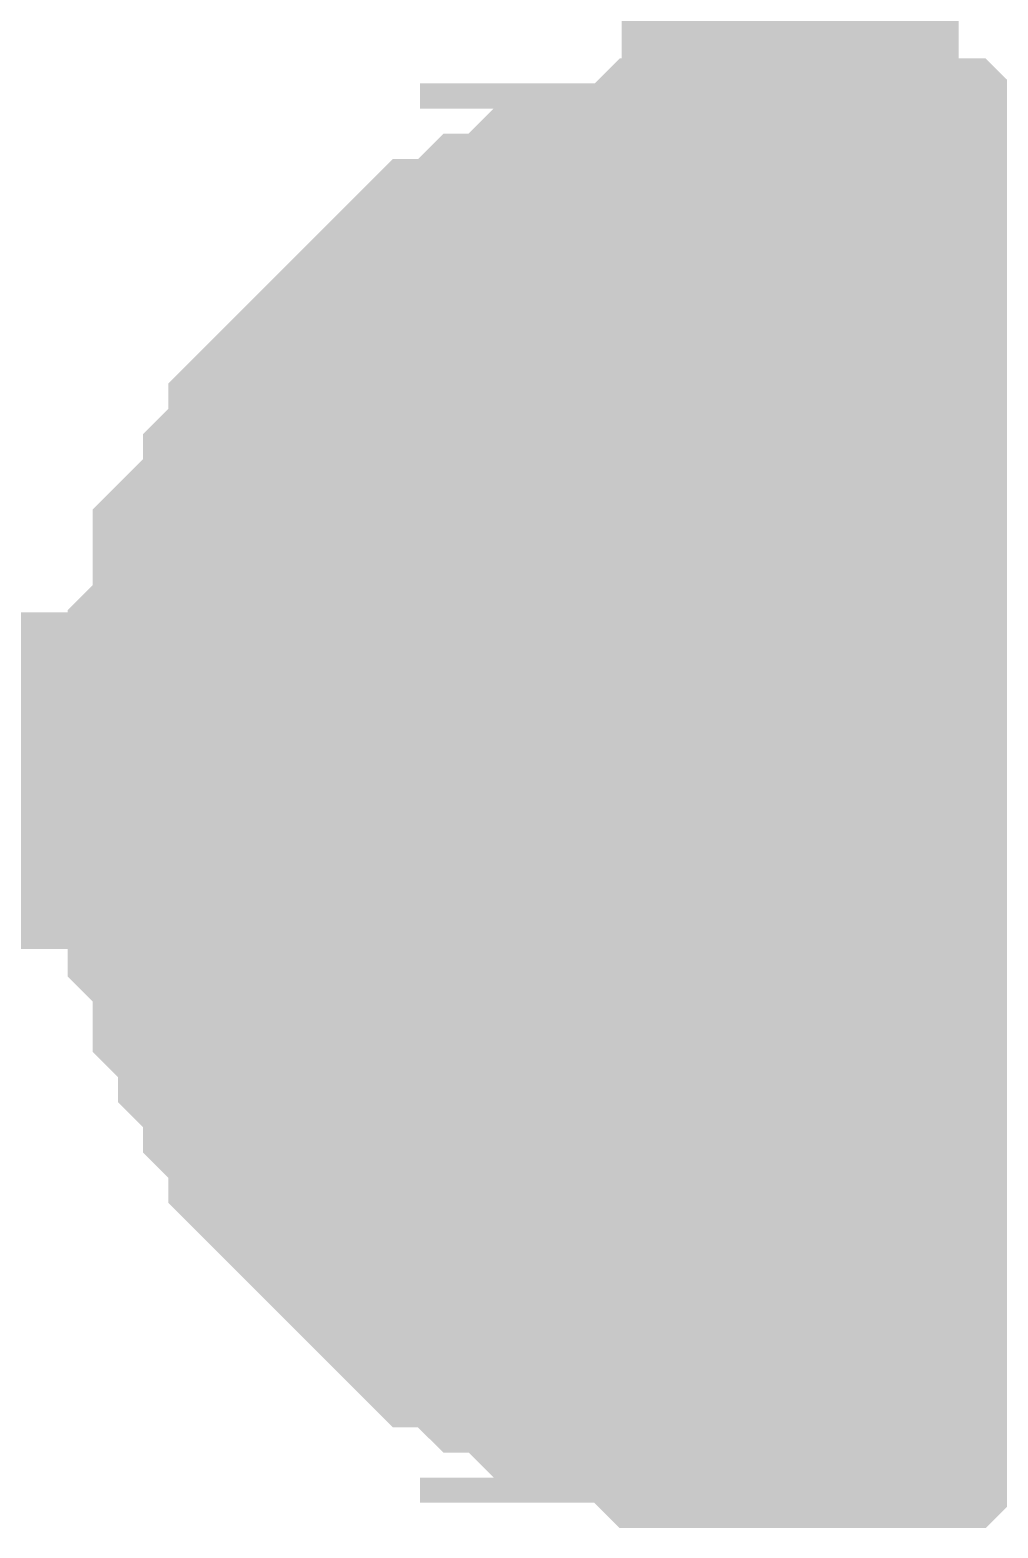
# Model space of a CAD drawing. Header units: inches. Extents: x 0 to 594, y 0 to 420.
# Drawn here: x 469.328 to 470.189, y 149.332 to 150.665 of the extents above; entities that cross this region are included whole.
import ezdxf

# ---------------------------------------------------------------- set-up
doc = ezdxf.new("R2010")
doc.units = ezdxf.units.IN
doc.layers.add('Sheet', color=255, linetype='Continuous')

msp = doc.modelspace()

# ---------------------------------------------------------------- linework, layer by layer
at = {"layer": 'Sheet'}
for points in [[(470.0036, 154.0956, 0.2997, 0.2997, 0), (470.0036, 149.9968, 0.2997, 0.2997, 0)], [(469.5109, 149.9968, 0.2997, 0.2997, 0), (469.5109, 150.0192, 0.2997, 0.2997, 0), (469.5109, 150.0416, 0.2997, 0.2997, 0), (469.5109, 150.064, 0.2997, 0.2997, 0), (469.5109, 150.0864, 0.2997, 0.2997, 0), (469.5333, 150.1088, 0.2997, 0.2997, 0), (469.5333, 150.1312, 0.2997, 0.2997, 0), (469.5333, 150.176, 0.2997, 0.2997, 0), (469.5557, 150.1984, 0.2997, 0.2997, 0), (469.5557, 150.1984, 0.2997, 0.2997, 0), (469.5781, 150.2208, 0.2997, 0.2997, 0), (469.5781, 150.2432, 0.2997, 0.2997, 0), (469.6005, 150.2656, 0.2997, 0.2997, 0), (469.6005, 150.288, 0.2997, 0.2997, 0), (469.6229, 150.3104, 0.2997, 0.2997, 0), (469.6452, 150.3328, 0.2997, 0.2997, 0), (469.6452, 150.3328, 0.2997, 0.2997, 0), (469.6676, 150.3552, 0.2997, 0.2997, 0), (469.69, 150.3776, 0.2997, 0.2997, 0), (469.7124, 150.4, 0.2997, 0.2997, 0), (469.7348, 150.4, 0.2997, 0.2997, 0), (469.7572, 150.4224, 0.2997, 0.2997, 0), (469.7796, 150.4224, 0.2997, 0.2997, 0), (469.802, 150.4448, 0.2997, 0.2997, 0), (469.8244, 150.4448, 0.2997, 0.2997, 0), (469.8244, 150.4672, 0.2997, 0.2997, 0), (469.8692, 150.4672, 0.2997, 0.2997, 0), (469.8916, 150.4672, 0.2997, 0.2997, 0), (469.914, 150.4895, 0.2997, 0.2997, 0), (469.9364, 150.4895, 0.2997, 0.2997, 0), (469.9588, 150.4895, 0.2997, 0.2997, 0), (469.9812, 150.4895, 0.2997, 0.2997, 0), (470.0036, 150.4895, 0.2997, 0.2997, 0)], [(469.5109, 149.9968, 0.2997, 0.2997, 0), (469.5109, 150.0192, 0.2997, 0.2997, 0), (469.5109, 150.0416, 0.2997, 0.2997, 0), (469.5109, 150.064, 0.2997, 0.2997, 0), (469.5109, 150.0864, 0.2997, 0.2997, 0), (469.5333, 150.1088, 0.2997, 0.2997, 0), (469.5333, 150.1312, 0.2997, 0.2997, 0), (469.5333, 150.176, 0.2997, 0.2997, 0), (469.5557, 150.1984, 0.2997, 0.2997, 0), (469.5557, 150.1984, 0.2997, 0.2997, 0), (469.5781, 150.2208, 0.2997, 0.2997, 0), (469.5781, 150.2432, 0.2997, 0.2997, 0), (469.6005, 150.2656, 0.2997, 0.2997, 0), (469.6005, 150.288, 0.2997, 0.2997, 0), (469.6229, 150.3104, 0.2997, 0.2997, 0), (469.6452, 150.3328, 0.2997, 0.2997, 0), (469.6452, 150.3328, 0.2997, 0.2997, 0), (469.6676, 150.3552, 0.2997, 0.2997, 0), (469.69, 150.3776, 0.2997, 0.2997, 0), (469.7124, 150.4, 0.2997, 0.2997, 0), (469.7348, 150.4, 0.2997, 0.2997, 0), (469.7572, 150.4224, 0.2997, 0.2997, 0), (469.7796, 150.4224, 0.2997, 0.2997, 0), (469.802, 150.4448, 0.2997, 0.2997, 0), (469.8244, 150.4448, 0.2997, 0.2997, 0), (469.8244, 150.4672, 0.2997, 0.2997, 0), (469.8692, 150.4672, 0.2997, 0.2997, 0), (469.8916, 150.4672, 0.2997, 0.2997, 0), (469.914, 150.4895, 0.2997, 0.2997, 0), (469.9364, 150.4895, 0.2997, 0.2997, 0), (469.9588, 150.4895, 0.2997, 0.2997, 0), (469.9812, 150.4895, 0.2997, 0.2997, 0), (470.0036, 150.4895, 0.2997, 0.2997, 0)], [(469.5109, 149.9968, 0.2997, 0.2997, 0), (469.5109, 150.0192, 0.2997, 0.2997, 0), (469.5109, 150.0416, 0.2997, 0.2997, 0), (469.5109, 150.064, 0.2997, 0.2997, 0), (469.5109, 150.0864, 0.2997, 0.2997, 0), (469.5333, 150.1088, 0.2997, 0.2997, 0), (469.5333, 150.1312, 0.2997, 0.2997, 0), (469.5333, 150.176, 0.2997, 0.2997, 0), (469.5557, 150.1984, 0.2997, 0.2997, 0), (469.5557, 150.1984, 0.2997, 0.2997, 0), (469.5781, 150.2208, 0.2997, 0.2997, 0), (469.5781, 150.2432, 0.2997, 0.2997, 0), (469.6005, 150.2656, 0.2997, 0.2997, 0), (469.6005, 150.288, 0.2997, 0.2997, 0), (469.6229, 150.3104, 0.2997, 0.2997, 0), (469.6452, 150.3328, 0.2997, 0.2997, 0), (469.6452, 150.3328, 0.2997, 0.2997, 0), (469.6676, 150.3552, 0.2997, 0.2997, 0), (469.69, 150.3776, 0.2997, 0.2997, 0), (469.7124, 150.4, 0.2997, 0.2997, 0), (469.7348, 150.4, 0.2997, 0.2997, 0), (469.7572, 150.4224, 0.2997, 0.2997, 0), (469.7796, 150.4224, 0.2997, 0.2997, 0), (469.802, 150.4448, 0.2997, 0.2997, 0), (469.8244, 150.4448, 0.2997, 0.2997, 0), (469.8244, 150.4672, 0.2997, 0.2997, 0), (469.8692, 150.4672, 0.2997, 0.2997, 0), (469.8916, 150.4672, 0.2997, 0.2997, 0), (469.914, 150.4895, 0.2997, 0.2997, 0), (469.9364, 150.4895, 0.2997, 0.2997, 0), (469.9588, 150.4895, 0.2997, 0.2997, 0), (469.9812, 150.4895, 0.2997, 0.2997, 0), (470.0036, 150.4895, 0.2997, 0.2997, 0)], [(469.5109, 149.9968, 0.2997, 0.2997, 0), (469.5109, 150.0192, 0.2997, 0.2997, 0), (469.5109, 150.0416, 0.2997, 0.2997, 0), (469.5109, 150.064, 0.2997, 0.2997, 0), (469.5109, 150.0864, 0.2997, 0.2997, 0), (469.5333, 150.1088, 0.2997, 0.2997, 0), (469.5333, 150.1312, 0.2997, 0.2997, 0), (469.5333, 150.176, 0.2997, 0.2997, 0), (469.5557, 150.1984, 0.2997, 0.2997, 0), (469.5557, 150.1984, 0.2997, 0.2997, 0), (469.5781, 150.2208, 0.2997, 0.2997, 0), (469.5781, 150.2432, 0.2997, 0.2997, 0), (469.6005, 150.2656, 0.2997, 0.2997, 0), (469.6005, 150.288, 0.2997, 0.2997, 0), (469.6229, 150.3104, 0.2997, 0.2997, 0), (469.6452, 150.3328, 0.2997, 0.2997, 0), (469.6452, 150.3328, 0.2997, 0.2997, 0), (469.6676, 150.3552, 0.2997, 0.2997, 0), (469.69, 150.3776, 0.2997, 0.2997, 0), (469.7124, 150.4, 0.2997, 0.2997, 0), (469.7348, 150.4, 0.2997, 0.2997, 0), (469.7572, 150.4224, 0.2997, 0.2997, 0), (469.7796, 150.4224, 0.2997, 0.2997, 0), (469.802, 150.4448, 0.2997, 0.2997, 0), (469.8244, 150.4448, 0.2997, 0.2997, 0), (469.8244, 150.4672, 0.2997, 0.2997, 0), (469.8692, 150.4672, 0.2997, 0.2997, 0), (469.8916, 150.4672, 0.2997, 0.2997, 0), (469.914, 150.4895, 0.2997, 0.2997, 0), (469.9364, 150.4895, 0.2997, 0.2997, 0), (469.9588, 150.4895, 0.2997, 0.2997, 0), (469.9812, 150.4895, 0.2997, 0.2997, 0), (470.0036, 150.4895, 0.2997, 0.2997, 0)], [(469.5109, 149.9968, 0.2997, 0.2997, 0), (469.5109, 150.0192, 0.2997, 0.2997, 0), (469.5109, 150.0416, 0.2997, 0.2997, 0), (469.5109, 150.064, 0.2997, 0.2997, 0), (469.5109, 150.0864, 0.2997, 0.2997, 0), (469.5333, 150.1088, 0.2997, 0.2997, 0), (469.5333, 150.1312, 0.2997, 0.2997, 0), (469.5333, 150.176, 0.2997, 0.2997, 0), (469.5557, 150.1984, 0.2997, 0.2997, 0), (469.5557, 150.1984, 0.2997, 0.2997, 0), (469.5781, 150.2208, 0.2997, 0.2997, 0), (469.5781, 150.2432, 0.2997, 0.2997, 0), (469.6005, 150.2656, 0.2997, 0.2997, 0), (469.6005, 150.288, 0.2997, 0.2997, 0), (469.6229, 150.3104, 0.2997, 0.2997, 0), (469.6452, 150.3328, 0.2997, 0.2997, 0), (469.6452, 150.3328, 0.2997, 0.2997, 0), (469.6676, 150.3552, 0.2997, 0.2997, 0), (469.69, 150.3776, 0.2997, 0.2997, 0), (469.7124, 150.4, 0.2997, 0.2997, 0), (469.7348, 150.4, 0.2997, 0.2997, 0), (469.7572, 150.4224, 0.2997, 0.2997, 0), (469.7796, 150.4224, 0.2997, 0.2997, 0), (469.802, 150.4448, 0.2997, 0.2997, 0), (469.8244, 150.4448, 0.2997, 0.2997, 0), (469.8244, 150.4672, 0.2997, 0.2997, 0), (469.8692, 150.4672, 0.2997, 0.2997, 0), (469.8916, 150.4672, 0.2997, 0.2997, 0), (469.914, 150.4895, 0.2997, 0.2997, 0), (469.9364, 150.4895, 0.2997, 0.2997, 0), (469.9588, 150.4895, 0.2997, 0.2997, 0), (469.9812, 150.4895, 0.2997, 0.2997, 0), (470.0036, 150.4895, 0.2997, 0.2997, 0)], [(470.0036, 150.4895, 0.2997, 0.2997, 0), (470.0036, 150.4895, 0.2997, 0.2997, 0)], [(470.0036, 150.4895, 0.2997, 0.2997, 0), (470.026, 150.4895, 0.2997, 0.2997, 0), (470.0484, 150.4895, 0.2997, 0.2997, 0), (470.0932, 150.4895, 0.2997, 0.2997, 0), (470.1156, 150.4895, 0.2997, 0.2997, 0), (470.138, 150.4672, 0.2997, 0.2997, 0), (470.1604, 150.4672, 0.2997, 0.2997, 0), (470.1828, 150.4672, 0.2997, 0.2997, 0), (470.2052, 150.4448, 0.2997, 0.2997, 0), (470.2276, 150.4448, 0.2997, 0.2997, 0), (470.25, 150.4224, 0.2997, 0.2997, 0), (470.2724, 150.4224, 0.2997, 0.2997, 0), (470.2948, 150.4, 0.2997, 0.2997, 0), (470.3172, 150.4, 0.2997, 0.2997, 0), (470.3396, 150.3776, 0.2997, 0.2997, 0)], [(470.0036, 150.4895, 0.2997, 0.2997, 0), (470.0036, 150.4895, 0.2997, 0.2997, 0)], [(470.0036, 150.4895, 0.2997, 0.2997, 0), (470.026, 150.4895, 0.2997, 0.2997, 0), (470.0484, 150.4895, 0.2997, 0.2997, 0), (470.0932, 150.4895, 0.2997, 0.2997, 0), (470.1156, 150.4895, 0.2997, 0.2997, 0), (470.138, 150.4672, 0.2997, 0.2997, 0), (470.1604, 150.4672, 0.2997, 0.2997, 0), (470.1828, 150.4672, 0.2997, 0.2997, 0), (470.2052, 150.4448, 0.2997, 0.2997, 0), (470.2276, 150.4448, 0.2997, 0.2997, 0), (470.25, 150.4224, 0.2997, 0.2997, 0), (470.2724, 150.4224, 0.2997, 0.2997, 0), (470.2948, 150.4, 0.2997, 0.2997, 0), (470.3172, 150.4, 0.2997, 0.2997, 0), (470.3396, 150.3776, 0.2997, 0.2997, 0)], [(470.0036, 150.4895, 0.2997, 0.2997, 0), (470.0036, 150.4895, 0.2997, 0.2997, 0)], [(470.0036, 150.4895, 0.2997, 0.2997, 0), (470.026, 150.4895, 0.2997, 0.2997, 0), (470.0484, 150.4895, 0.2997, 0.2997, 0), (470.0932, 150.4895, 0.2997, 0.2997, 0), (470.1156, 150.4895, 0.2997, 0.2997, 0), (470.138, 150.4672, 0.2997, 0.2997, 0), (470.1604, 150.4672, 0.2997, 0.2997, 0), (470.1828, 150.4672, 0.2997, 0.2997, 0), (470.2052, 150.4448, 0.2997, 0.2997, 0), (470.2276, 150.4448, 0.2997, 0.2997, 0), (470.25, 150.4224, 0.2997, 0.2997, 0), (470.2724, 150.4224, 0.2997, 0.2997, 0), (470.2948, 150.4, 0.2997, 0.2997, 0), (470.3172, 150.4, 0.2997, 0.2997, 0), (470.3396, 150.3776, 0.2997, 0.2997, 0)], [(470.0036, 150.4895, 0.2997, 0.2997, 0), (470.0036, 150.4895, 0.2997, 0.2997, 0)], [(470.0036, 150.4895, 0.2997, 0.2997, 0), (470.026, 150.4895, 0.2997, 0.2997, 0), (470.0484, 150.4895, 0.2997, 0.2997, 0), (470.0932, 150.4895, 0.2997, 0.2997, 0), (470.1156, 150.4895, 0.2997, 0.2997, 0), (470.138, 150.4672, 0.2997, 0.2997, 0), (470.1604, 150.4672, 0.2997, 0.2997, 0), (470.1828, 150.4672, 0.2997, 0.2997, 0), (470.2052, 150.4448, 0.2997, 0.2997, 0), (470.2276, 150.4448, 0.2997, 0.2997, 0), (470.25, 150.4224, 0.2997, 0.2997, 0), (470.2724, 150.4224, 0.2997, 0.2997, 0), (470.2948, 150.4, 0.2997, 0.2997, 0), (470.3172, 150.4, 0.2997, 0.2997, 0), (470.3396, 150.3776, 0.2997, 0.2997, 0)], [(470.0036, 150.4895, 0.2997, 0.2997, 0), (470.0036, 150.4895, 0.2997, 0.2997, 0)], [(470.0036, 150.4895, 0.2997, 0.2997, 0), (470.026, 150.4895, 0.2997, 0.2997, 0), (470.0484, 150.4895, 0.2997, 0.2997, 0), (470.0932, 150.4895, 0.2997, 0.2997, 0), (470.1156, 150.4895, 0.2997, 0.2997, 0), (470.138, 150.4672, 0.2997, 0.2997, 0), (470.1604, 150.4672, 0.2997, 0.2997, 0), (470.1828, 150.4672, 0.2997, 0.2997, 0), (470.2052, 150.4448, 0.2997, 0.2997, 0), (470.2276, 150.4448, 0.2997, 0.2997, 0), (470.25, 150.4224, 0.2997, 0.2997, 0), (470.2724, 150.4224, 0.2997, 0.2997, 0), (470.2948, 150.4, 0.2997, 0.2997, 0), (470.3172, 150.4, 0.2997, 0.2997, 0), (470.3396, 150.3776, 0.2997, 0.2997, 0)], [(469.5109, 149.9968, 0.0991, 0.0991, 0), (469.5109, 150.0192, 0.0991, 0.0991, 0), (469.5109, 150.0416, 0.0991, 0.0991, 0), (469.5109, 150.064, 0.0991, 0.0991, 0), (469.5109, 150.0864, 0.0991, 0.0991, 0), (469.5333, 150.1088, 0.0991, 0.0991, 0), (469.5333, 150.1312, 0.0991, 0.0991, 0), (469.5333, 150.176, 0.0991, 0.0991, 0), (469.5557, 150.1984, 0.0991, 0.0991, 0), (469.5557, 150.1984, 0.0991, 0.0991, 0), (469.5781, 150.2208, 0.0991, 0.0991, 0), (469.5781, 150.2432, 0.0991, 0.0991, 0), (469.6005, 150.2656, 0.0991, 0.0991, 0), (469.6005, 150.288, 0.0991, 0.0991, 0), (469.6229, 150.3104, 0.0991, 0.0991, 0), (469.6452, 150.3328, 0.0991, 0.0991, 0), (469.6452, 150.3328, 0.0991, 0.0991, 0), (469.6676, 150.3552, 0.0991, 0.0991, 0), (469.69, 150.3776, 0.0991, 0.0991, 0), (469.7124, 150.4, 0.0991, 0.0991, 0), (469.7348, 150.4, 0.0991, 0.0991, 0), (469.7572, 150.4224, 0.0991, 0.0991, 0), (469.7796, 150.4224, 0.0991, 0.0991, 0), (469.802, 150.4448, 0.0991, 0.0991, 0), (469.8244, 150.4448, 0.0991, 0.0991, 0), (469.8244, 150.4672, 0.0991, 0.0991, 0), (469.8692, 150.4672, 0.0991, 0.0991, 0), (469.8916, 150.4672, 0.0991, 0.0991, 0), (469.914, 150.4895, 0.0991, 0.0991, 0), (469.9364, 150.4895, 0.0991, 0.0991, 0), (469.9588, 150.4895, 0.0991, 0.0991, 0), (469.9812, 150.4895, 0.0991, 0.0991, 0), (470.0036, 150.4895, 0.0991, 0.0991, 0)], [(469.5109, 149.9968, 0.0991, 0.0991, 0), (469.5109, 150.0192, 0.0991, 0.0991, 0), (469.5109, 150.0416, 0.0991, 0.0991, 0), (469.5109, 150.064, 0.0991, 0.0991, 0), (469.5109, 150.0864, 0.0991, 0.0991, 0), (469.5333, 150.1088, 0.0991, 0.0991, 0), (469.5333, 150.1312, 0.0991, 0.0991, 0), (469.5333, 150.176, 0.0991, 0.0991, 0), (469.5557, 150.1984, 0.0991, 0.0991, 0), (469.5557, 150.1984, 0.0991, 0.0991, 0), (469.5781, 150.2208, 0.0991, 0.0991, 0), (469.5781, 150.2432, 0.0991, 0.0991, 0), (469.6005, 150.2656, 0.0991, 0.0991, 0), (469.6005, 150.288, 0.0991, 0.0991, 0), (469.6229, 150.3104, 0.0991, 0.0991, 0), (469.6452, 150.3328, 0.0991, 0.0991, 0), (469.6452, 150.3328, 0.0991, 0.0991, 0), (469.6676, 150.3552, 0.0991, 0.0991, 0), (469.69, 150.3776, 0.0991, 0.0991, 0), (469.7124, 150.4, 0.0991, 0.0991, 0), (469.7348, 150.4, 0.0991, 0.0991, 0), (469.7572, 150.4224, 0.0991, 0.0991, 0), (469.7796, 150.4224, 0.0991, 0.0991, 0), (469.802, 150.4448, 0.0991, 0.0991, 0), (469.8244, 150.4448, 0.0991, 0.0991, 0), (469.8244, 150.4672, 0.0991, 0.0991, 0), (469.8692, 150.4672, 0.0991, 0.0991, 0), (469.8916, 150.4672, 0.0991, 0.0991, 0), (469.914, 150.4895, 0.0991, 0.0991, 0), (469.9364, 150.4895, 0.0991, 0.0991, 0), (469.9588, 150.4895, 0.0991, 0.0991, 0), (469.9812, 150.4895, 0.0991, 0.0991, 0), (470.0036, 150.4895, 0.0991, 0.0991, 0)], [(469.5109, 149.9968, 0.0991, 0.0991, 0), (469.5109, 150.0192, 0.0991, 0.0991, 0), (469.5109, 150.0416, 0.0991, 0.0991, 0), (469.5109, 150.064, 0.0991, 0.0991, 0), (469.5109, 150.0864, 0.0991, 0.0991, 0), (469.5333, 150.1088, 0.0991, 0.0991, 0), (469.5333, 150.1312, 0.0991, 0.0991, 0), (469.5333, 150.176, 0.0991, 0.0991, 0), (469.5557, 150.1984, 0.0991, 0.0991, 0), (469.5557, 150.1984, 0.0991, 0.0991, 0), (469.5781, 150.2208, 0.0991, 0.0991, 0), (469.5781, 150.2432, 0.0991, 0.0991, 0), (469.6005, 150.2656, 0.0991, 0.0991, 0), (469.6005, 150.288, 0.0991, 0.0991, 0), (469.6229, 150.3104, 0.0991, 0.0991, 0), (469.6452, 150.3328, 0.0991, 0.0991, 0), (469.6452, 150.3328, 0.0991, 0.0991, 0), (469.6676, 150.3552, 0.0991, 0.0991, 0), (469.69, 150.3776, 0.0991, 0.0991, 0), (469.7124, 150.4, 0.0991, 0.0991, 0), (469.7348, 150.4, 0.0991, 0.0991, 0), (469.7572, 150.4224, 0.0991, 0.0991, 0), (469.7796, 150.4224, 0.0991, 0.0991, 0), (469.802, 150.4448, 0.0991, 0.0991, 0), (469.8244, 150.4448, 0.0991, 0.0991, 0), (469.8244, 150.4672, 0.0991, 0.0991, 0), (469.8692, 150.4672, 0.0991, 0.0991, 0), (469.8916, 150.4672, 0.0991, 0.0991, 0), (469.914, 150.4895, 0.0991, 0.0991, 0), (469.9364, 150.4895, 0.0991, 0.0991, 0), (469.9588, 150.4895, 0.0991, 0.0991, 0), (469.9812, 150.4895, 0.0991, 0.0991, 0), (470.0036, 150.4895, 0.0991, 0.0991, 0)], [(469.5109, 149.9968, 0.0991, 0.0991, 0), (469.5109, 150.0192, 0.0991, 0.0991, 0), (469.5109, 150.0416, 0.0991, 0.0991, 0), (469.5109, 150.064, 0.0991, 0.0991, 0), (469.5109, 150.0864, 0.0991, 0.0991, 0), (469.5333, 150.1088, 0.0991, 0.0991, 0), (469.5333, 150.1312, 0.0991, 0.0991, 0), (469.5333, 150.176, 0.0991, 0.0991, 0), (469.5557, 150.1984, 0.0991, 0.0991, 0), (469.5557, 150.1984, 0.0991, 0.0991, 0), (469.5781, 150.2208, 0.0991, 0.0991, 0), (469.5781, 150.2432, 0.0991, 0.0991, 0), (469.6005, 150.2656, 0.0991, 0.0991, 0), (469.6005, 150.288, 0.0991, 0.0991, 0), (469.6229, 150.3104, 0.0991, 0.0991, 0), (469.6452, 150.3328, 0.0991, 0.0991, 0), (469.6452, 150.3328, 0.0991, 0.0991, 0), (469.6676, 150.3552, 0.0991, 0.0991, 0), (469.69, 150.3776, 0.0991, 0.0991, 0), (469.7124, 150.4, 0.0991, 0.0991, 0), (469.7348, 150.4, 0.0991, 0.0991, 0), (469.7572, 150.4224, 0.0991, 0.0991, 0), (469.7796, 150.4224, 0.0991, 0.0991, 0), (469.802, 150.4448, 0.0991, 0.0991, 0), (469.8244, 150.4448, 0.0991, 0.0991, 0), (469.8244, 150.4672, 0.0991, 0.0991, 0), (469.8692, 150.4672, 0.0991, 0.0991, 0), (469.8916, 150.4672, 0.0991, 0.0991, 0), (469.914, 150.4895, 0.0991, 0.0991, 0), (469.9364, 150.4895, 0.0991, 0.0991, 0), (469.9588, 150.4895, 0.0991, 0.0991, 0), (469.9812, 150.4895, 0.0991, 0.0991, 0), (470.0036, 150.4895, 0.0991, 0.0991, 0)], [(469.5109, 149.9968, 0.0991, 0.0991, 0), (469.5109, 150.0192, 0.0991, 0.0991, 0), (469.5109, 150.0416, 0.0991, 0.0991, 0), (469.5109, 150.064, 0.0991, 0.0991, 0), (469.5109, 150.0864, 0.0991, 0.0991, 0), (469.5333, 150.1088, 0.0991, 0.0991, 0), (469.5333, 150.1312, 0.0991, 0.0991, 0), (469.5333, 150.176, 0.0991, 0.0991, 0), (469.5557, 150.1984, 0.0991, 0.0991, 0), (469.5557, 150.1984, 0.0991, 0.0991, 0), (469.5781, 150.2208, 0.0991, 0.0991, 0), (469.5781, 150.2432, 0.0991, 0.0991, 0), (469.6005, 150.2656, 0.0991, 0.0991, 0), (469.6005, 150.288, 0.0991, 0.0991, 0), (469.6229, 150.3104, 0.0991, 0.0991, 0), (469.6452, 150.3328, 0.0991, 0.0991, 0), (469.6452, 150.3328, 0.0991, 0.0991, 0), (469.6676, 150.3552, 0.0991, 0.0991, 0), (469.69, 150.3776, 0.0991, 0.0991, 0), (469.7124, 150.4, 0.0991, 0.0991, 0), (469.7348, 150.4, 0.0991, 0.0991, 0), (469.7572, 150.4224, 0.0991, 0.0991, 0), (469.7796, 150.4224, 0.0991, 0.0991, 0), (469.802, 150.4448, 0.0991, 0.0991, 0), (469.8244, 150.4448, 0.0991, 0.0991, 0), (469.8244, 150.4672, 0.0991, 0.0991, 0), (469.8692, 150.4672, 0.0991, 0.0991, 0), (469.8916, 150.4672, 0.0991, 0.0991, 0), (469.914, 150.4895, 0.0991, 0.0991, 0), (469.9364, 150.4895, 0.0991, 0.0991, 0), (469.9588, 150.4895, 0.0991, 0.0991, 0), (469.9812, 150.4895, 0.0991, 0.0991, 0), (470.0036, 150.4895, 0.0991, 0.0991, 0)], [(470.0036, 150.4895, 0.0991, 0.0991, 0), (470.0036, 150.4895, 0.0991, 0.0991, 0)], [(470.0036, 150.4895, 0.0991, 0.0991, 0), (470.026, 150.4895, 0.0991, 0.0991, 0), (470.0484, 150.4895, 0.0991, 0.0991, 0), (470.0932, 150.4895, 0.0991, 0.0991, 0), (470.1156, 150.4895, 0.0991, 0.0991, 0), (470.138, 150.4672, 0.0991, 0.0991, 0), (470.1604, 150.4672, 0.0991, 0.0991, 0), (470.1828, 150.4672, 0.0991, 0.0991, 0), (470.2052, 150.4448, 0.0991, 0.0991, 0), (470.2276, 150.4448, 0.0991, 0.0991, 0), (470.25, 150.4224, 0.0991, 0.0991, 0)], [(470.0036, 150.4895, 0.0991, 0.0991, 0), (470.0036, 150.4895, 0.0991, 0.0991, 0)], [(470.0036, 150.4895, 0.0991, 0.0991, 0), (470.026, 150.4895, 0.0991, 0.0991, 0), (470.0484, 150.4895, 0.0991, 0.0991, 0), (470.0932, 150.4895, 0.0991, 0.0991, 0), (470.1156, 150.4895, 0.0991, 0.0991, 0), (470.138, 150.4672, 0.0991, 0.0991, 0), (470.1604, 150.4672, 0.0991, 0.0991, 0), (470.1828, 150.4672, 0.0991, 0.0991, 0), (470.2052, 150.4448, 0.0991, 0.0991, 0), (470.2276, 150.4448, 0.0991, 0.0991, 0), (470.25, 150.4224, 0.0991, 0.0991, 0)], [(470.0036, 150.4895, 0.0991, 0.0991, 0), (470.0036, 150.4895, 0.0991, 0.0991, 0)], [(470.0036, 150.4895, 0.0991, 0.0991, 0), (470.026, 150.4895, 0.0991, 0.0991, 0), (470.0484, 150.4895, 0.0991, 0.0991, 0), (470.0932, 150.4895, 0.0991, 0.0991, 0), (470.1156, 150.4895, 0.0991, 0.0991, 0), (470.138, 150.4672, 0.0991, 0.0991, 0), (470.1604, 150.4672, 0.0991, 0.0991, 0), (470.1828, 150.4672, 0.0991, 0.0991, 0), (470.2052, 150.4448, 0.0991, 0.0991, 0), (470.2276, 150.4448, 0.0991, 0.0991, 0), (470.25, 150.4224, 0.0991, 0.0991, 0)], [(470.0036, 150.4895, 0.0991, 0.0991, 0), (470.0036, 150.4895, 0.0991, 0.0991, 0)], [(470.0036, 150.4895, 0.0991, 0.0991, 0), (470.026, 150.4895, 0.0991, 0.0991, 0), (470.0484, 150.4895, 0.0991, 0.0991, 0), (470.0932, 150.4895, 0.0991, 0.0991, 0), (470.1156, 150.4895, 0.0991, 0.0991, 0), (470.138, 150.4672, 0.0991, 0.0991, 0), (470.1604, 150.4672, 0.0991, 0.0991, 0), (470.1828, 150.4672, 0.0991, 0.0991, 0), (470.2052, 150.4448, 0.0991, 0.0991, 0), (470.2276, 150.4448, 0.0991, 0.0991, 0), (470.25, 150.4224, 0.0991, 0.0991, 0)], [(470.0036, 150.4895, 0.0991, 0.0991, 0), (470.0036, 150.4895, 0.0991, 0.0991, 0)], [(470.0036, 150.4895, 0.0991, 0.0991, 0), (470.026, 150.4895, 0.0991, 0.0991, 0), (470.0484, 150.4895, 0.0991, 0.0991, 0), (470.0932, 150.4895, 0.0991, 0.0991, 0), (470.1156, 150.4895, 0.0991, 0.0991, 0), (470.138, 150.4672, 0.0991, 0.0991, 0), (470.1604, 150.4672, 0.0991, 0.0991, 0), (470.1828, 150.4672, 0.0991, 0.0991, 0), (470.2052, 150.4448, 0.0991, 0.0991, 0), (470.2276, 150.4448, 0.0991, 0.0991, 0), (470.25, 150.4224, 0.0991, 0.0991, 0)], [(462.5002, 149.9968, 0.2997, 0.2997, 0), (470.0036, 149.9968, 0.2997, 0.2997, 0), (482.5018, 149.9968, 0.2997, 0.2997, 0), (490.0052, 149.9968, 0.2997, 0.2997, 0)], [(470.0036, 149.4817, 0.2997, 0.2997, 0), (469.9812, 149.4817, 0.2997, 0.2997, 0), (469.9588, 149.4817, 0.2997, 0.2997, 0), (469.9364, 149.4817, 0.2997, 0.2997, 0), (469.914, 149.4817, 0.2997, 0.2997, 0), (469.8916, 149.5041, 0.2997, 0.2997, 0), (469.8692, 149.5041, 0.2997, 0.2997, 0), (469.8244, 149.5041, 0.2997, 0.2997, 0), (469.8244, 149.5265, 0.2997, 0.2997, 0), (469.802, 149.5265, 0.2997, 0.2997, 0), (469.7796, 149.5488, 0.2997, 0.2997, 0), (469.7572, 149.5488, 0.2997, 0.2997, 0), (469.7348, 149.5712, 0.2997, 0.2997, 0), (469.7124, 149.5712, 0.2997, 0.2997, 0), (469.69, 149.5936, 0.2997, 0.2997, 0), (469.6676, 149.616, 0.2997, 0.2997, 0), (469.6452, 149.6384, 0.2997, 0.2997, 0), (469.6452, 149.6384, 0.2997, 0.2997, 0), (469.6229, 149.6608, 0.2997, 0.2997, 0), (469.6005, 149.6832, 0.2997, 0.2997, 0), (469.6005, 149.7056, 0.2997, 0.2997, 0), (469.5781, 149.728, 0.2997, 0.2997, 0), (469.5781, 149.7504, 0.2997, 0.2997, 0), (469.5557, 149.7728, 0.2997, 0.2997, 0), (469.5557, 149.7952, 0.2997, 0.2997, 0), (469.5333, 149.8176, 0.2997, 0.2997, 0), (469.5333, 149.84, 0.2997, 0.2997, 0), (469.5333, 149.8624, 0.2997, 0.2997, 0), (469.5109, 149.8848, 0.2997, 0.2997, 0), (469.5109, 149.9072, 0.2997, 0.2997, 0), (469.5109, 149.952, 0.2997, 0.2997, 0), (469.5109, 149.9744, 0.2997, 0.2997, 0), (469.5109, 149.9968, 0.2997, 0.2997, 0)], [(469.5109, 149.9968, 0.2997, 0.2997, 0), (469.5109, 149.9968, 0.2997, 0.2997, 0)], [(470.0036, 149.4817, 0.2997, 0.2997, 0), (469.9812, 149.4817, 0.2997, 0.2997, 0), (469.9588, 149.4817, 0.2997, 0.2997, 0), (469.9364, 149.4817, 0.2997, 0.2997, 0), (469.914, 149.4817, 0.2997, 0.2997, 0), (469.8916, 149.5041, 0.2997, 0.2997, 0), (469.8692, 149.5041, 0.2997, 0.2997, 0), (469.8244, 149.5041, 0.2997, 0.2997, 0), (469.8244, 149.5265, 0.2997, 0.2997, 0), (469.802, 149.5265, 0.2997, 0.2997, 0), (469.7796, 149.5488, 0.2997, 0.2997, 0), (469.7572, 149.5488, 0.2997, 0.2997, 0), (469.7348, 149.5712, 0.2997, 0.2997, 0), (469.7124, 149.5712, 0.2997, 0.2997, 0), (469.69, 149.5936, 0.2997, 0.2997, 0), (469.6676, 149.616, 0.2997, 0.2997, 0), (469.6452, 149.6384, 0.2997, 0.2997, 0), (469.6452, 149.6384, 0.2997, 0.2997, 0), (469.6229, 149.6608, 0.2997, 0.2997, 0), (469.6005, 149.6832, 0.2997, 0.2997, 0), (469.6005, 149.7056, 0.2997, 0.2997, 0), (469.5781, 149.728, 0.2997, 0.2997, 0), (469.5781, 149.7504, 0.2997, 0.2997, 0), (469.5557, 149.7728, 0.2997, 0.2997, 0), (469.5557, 149.7952, 0.2997, 0.2997, 0), (469.5333, 149.8176, 0.2997, 0.2997, 0), (469.5333, 149.84, 0.2997, 0.2997, 0), (469.5333, 149.8624, 0.2997, 0.2997, 0), (469.5109, 149.8848, 0.2997, 0.2997, 0), (469.5109, 149.9072, 0.2997, 0.2997, 0), (469.5109, 149.952, 0.2997, 0.2997, 0), (469.5109, 149.9744, 0.2997, 0.2997, 0), (469.5109, 149.9968, 0.2997, 0.2997, 0)], [(469.5109, 149.9968, 0.2997, 0.2997, 0), (469.5109, 149.9968, 0.2997, 0.2997, 0)], [(470.0036, 149.4817, 0.2997, 0.2997, 0), (469.9812, 149.4817, 0.2997, 0.2997, 0), (469.9588, 149.4817, 0.2997, 0.2997, 0), (469.9364, 149.4817, 0.2997, 0.2997, 0), (469.914, 149.4817, 0.2997, 0.2997, 0), (469.8916, 149.5041, 0.2997, 0.2997, 0), (469.8692, 149.5041, 0.2997, 0.2997, 0), (469.8244, 149.5041, 0.2997, 0.2997, 0), (469.8244, 149.5265, 0.2997, 0.2997, 0), (469.802, 149.5265, 0.2997, 0.2997, 0), (469.7796, 149.5488, 0.2997, 0.2997, 0), (469.7572, 149.5488, 0.2997, 0.2997, 0), (469.7348, 149.5712, 0.2997, 0.2997, 0), (469.7124, 149.5712, 0.2997, 0.2997, 0), (469.69, 149.5936, 0.2997, 0.2997, 0), (469.6676, 149.616, 0.2997, 0.2997, 0), (469.6452, 149.6384, 0.2997, 0.2997, 0), (469.6452, 149.6384, 0.2997, 0.2997, 0), (469.6229, 149.6608, 0.2997, 0.2997, 0), (469.6005, 149.6832, 0.2997, 0.2997, 0), (469.6005, 149.7056, 0.2997, 0.2997, 0), (469.5781, 149.728, 0.2997, 0.2997, 0), (469.5781, 149.7504, 0.2997, 0.2997, 0), (469.5557, 149.7728, 0.2997, 0.2997, 0), (469.5557, 149.7952, 0.2997, 0.2997, 0), (469.5333, 149.8176, 0.2997, 0.2997, 0), (469.5333, 149.84, 0.2997, 0.2997, 0), (469.5333, 149.8624, 0.2997, 0.2997, 0), (469.5109, 149.8848, 0.2997, 0.2997, 0), (469.5109, 149.9072, 0.2997, 0.2997, 0), (469.5109, 149.952, 0.2997, 0.2997, 0), (469.5109, 149.9744, 0.2997, 0.2997, 0), (469.5109, 149.9968, 0.2997, 0.2997, 0)], [(469.5109, 149.9968, 0.2997, 0.2997, 0), (469.5109, 149.9968, 0.2997, 0.2997, 0)], [(470.0036, 149.4817, 0.2997, 0.2997, 0), (469.9812, 149.4817, 0.2997, 0.2997, 0), (469.9588, 149.4817, 0.2997, 0.2997, 0), (469.9364, 149.4817, 0.2997, 0.2997, 0), (469.914, 149.4817, 0.2997, 0.2997, 0), (469.8916, 149.5041, 0.2997, 0.2997, 0), (469.8692, 149.5041, 0.2997, 0.2997, 0), (469.8244, 149.5041, 0.2997, 0.2997, 0), (469.8244, 149.5265, 0.2997, 0.2997, 0), (469.802, 149.5265, 0.2997, 0.2997, 0), (469.7796, 149.5488, 0.2997, 0.2997, 0), (469.7572, 149.5488, 0.2997, 0.2997, 0), (469.7348, 149.5712, 0.2997, 0.2997, 0), (469.7124, 149.5712, 0.2997, 0.2997, 0), (469.69, 149.5936, 0.2997, 0.2997, 0), (469.6676, 149.616, 0.2997, 0.2997, 0), (469.6452, 149.6384, 0.2997, 0.2997, 0), (469.6452, 149.6384, 0.2997, 0.2997, 0), (469.6229, 149.6608, 0.2997, 0.2997, 0), (469.6005, 149.6832, 0.2997, 0.2997, 0), (469.6005, 149.7056, 0.2997, 0.2997, 0), (469.5781, 149.728, 0.2997, 0.2997, 0), (469.5781, 149.7504, 0.2997, 0.2997, 0), (469.5557, 149.7728, 0.2997, 0.2997, 0), (469.5557, 149.7952, 0.2997, 0.2997, 0), (469.5333, 149.8176, 0.2997, 0.2997, 0), (469.5333, 149.84, 0.2997, 0.2997, 0), (469.5333, 149.8624, 0.2997, 0.2997, 0), (469.5109, 149.8848, 0.2997, 0.2997, 0), (469.5109, 149.9072, 0.2997, 0.2997, 0), (469.5109, 149.952, 0.2997, 0.2997, 0), (469.5109, 149.9744, 0.2997, 0.2997, 0), (469.5109, 149.9968, 0.2997, 0.2997, 0)], [(469.5109, 149.9968, 0.2997, 0.2997, 0), (469.5109, 149.9968, 0.2997, 0.2997, 0)], [(470.0036, 149.4817, 0.2997, 0.2997, 0), (469.9812, 149.4817, 0.2997, 0.2997, 0), (469.9588, 149.4817, 0.2997, 0.2997, 0), (469.9364, 149.4817, 0.2997, 0.2997, 0), (469.914, 149.4817, 0.2997, 0.2997, 0), (469.8916, 149.5041, 0.2997, 0.2997, 0), (469.8692, 149.5041, 0.2997, 0.2997, 0), (469.8244, 149.5041, 0.2997, 0.2997, 0), (469.8244, 149.5265, 0.2997, 0.2997, 0), (469.802, 149.5265, 0.2997, 0.2997, 0), (469.7796, 149.5488, 0.2997, 0.2997, 0), (469.7572, 149.5488, 0.2997, 0.2997, 0), (469.7348, 149.5712, 0.2997, 0.2997, 0), (469.7124, 149.5712, 0.2997, 0.2997, 0), (469.69, 149.5936, 0.2997, 0.2997, 0), (469.6676, 149.616, 0.2997, 0.2997, 0), (469.6452, 149.6384, 0.2997, 0.2997, 0), (469.6452, 149.6384, 0.2997, 0.2997, 0), (469.6229, 149.6608, 0.2997, 0.2997, 0), (469.6005, 149.6832, 0.2997, 0.2997, 0), (469.6005, 149.7056, 0.2997, 0.2997, 0), (469.5781, 149.728, 0.2997, 0.2997, 0), (469.5781, 149.7504, 0.2997, 0.2997, 0), (469.5557, 149.7728, 0.2997, 0.2997, 0), (469.5557, 149.7952, 0.2997, 0.2997, 0), (469.5333, 149.8176, 0.2997, 0.2997, 0), (469.5333, 149.84, 0.2997, 0.2997, 0), (469.5333, 149.8624, 0.2997, 0.2997, 0), (469.5109, 149.8848, 0.2997, 0.2997, 0), (469.5109, 149.9072, 0.2997, 0.2997, 0), (469.5109, 149.952, 0.2997, 0.2997, 0), (469.5109, 149.9744, 0.2997, 0.2997, 0), (469.5109, 149.9968, 0.2997, 0.2997, 0)], [(469.5109, 149.9968, 0.2997, 0.2997, 0), (469.5109, 149.9968, 0.2997, 0.2997, 0)], [(470.0036, 149.4817, 0.0991, 0.0991, 0), (469.9812, 149.4817, 0.0991, 0.0991, 0), (469.9588, 149.4817, 0.0991, 0.0991, 0), (469.9364, 149.4817, 0.0991, 0.0991, 0), (469.914, 149.4817, 0.0991, 0.0991, 0), (469.8916, 149.5041, 0.0991, 0.0991, 0), (469.8692, 149.5041, 0.0991, 0.0991, 0), (469.8244, 149.5041, 0.0991, 0.0991, 0), (469.8244, 149.5265, 0.0991, 0.0991, 0), (469.802, 149.5265, 0.0991, 0.0991, 0), (469.7796, 149.5488, 0.0991, 0.0991, 0), (469.7572, 149.5488, 0.0991, 0.0991, 0), (469.7348, 149.5712, 0.0991, 0.0991, 0), (469.7124, 149.5712, 0.0991, 0.0991, 0), (469.69, 149.5936, 0.0991, 0.0991, 0), (469.6676, 149.616, 0.0991, 0.0991, 0), (469.6452, 149.6384, 0.0991, 0.0991, 0), (469.6452, 149.6384, 0.0991, 0.0991, 0), (469.6229, 149.6608, 0.0991, 0.0991, 0), (469.6005, 149.6832, 0.0991, 0.0991, 0), (469.6005, 149.7056, 0.0991, 0.0991, 0), (469.5781, 149.728, 0.0991, 0.0991, 0), (469.5781, 149.7504, 0.0991, 0.0991, 0), (469.5557, 149.7728, 0.0991, 0.0991, 0), (469.5557, 149.7952, 0.0991, 0.0991, 0), (469.5333, 149.8176, 0.0991, 0.0991, 0), (469.5333, 149.84, 0.0991, 0.0991, 0), (469.5333, 149.8624, 0.0991, 0.0991, 0), (469.5109, 149.8848, 0.0991, 0.0991, 0), (469.5109, 149.9072, 0.0991, 0.0991, 0), (469.5109, 149.952, 0.0991, 0.0991, 0), (469.5109, 149.9744, 0.0991, 0.0991, 0), (469.5109, 149.9968, 0.0991, 0.0991, 0)], [(469.5109, 149.9968, 0.0991, 0.0991, 0), (469.5109, 149.9968, 0.0991, 0.0991, 0)], [(470.0036, 149.4817, 0.0991, 0.0991, 0), (469.9812, 149.4817, 0.0991, 0.0991, 0), (469.9588, 149.4817, 0.0991, 0.0991, 0), (469.9364, 149.4817, 0.0991, 0.0991, 0), (469.914, 149.4817, 0.0991, 0.0991, 0), (469.8916, 149.5041, 0.0991, 0.0991, 0), (469.8692, 149.5041, 0.0991, 0.0991, 0), (469.8244, 149.5041, 0.0991, 0.0991, 0), (469.8244, 149.5265, 0.0991, 0.0991, 0), (469.802, 149.5265, 0.0991, 0.0991, 0), (469.7796, 149.5488, 0.0991, 0.0991, 0), (469.7572, 149.5488, 0.0991, 0.0991, 0), (469.7348, 149.5712, 0.0991, 0.0991, 0), (469.7124, 149.5712, 0.0991, 0.0991, 0), (469.69, 149.5936, 0.0991, 0.0991, 0), (469.6676, 149.616, 0.0991, 0.0991, 0), (469.6452, 149.6384, 0.0991, 0.0991, 0), (469.6452, 149.6384, 0.0991, 0.0991, 0), (469.6229, 149.6608, 0.0991, 0.0991, 0), (469.6005, 149.6832, 0.0991, 0.0991, 0), (469.6005, 149.7056, 0.0991, 0.0991, 0), (469.5781, 149.728, 0.0991, 0.0991, 0), (469.5781, 149.7504, 0.0991, 0.0991, 0), (469.5557, 149.7728, 0.0991, 0.0991, 0), (469.5557, 149.7952, 0.0991, 0.0991, 0), (469.5333, 149.8176, 0.0991, 0.0991, 0), (469.5333, 149.84, 0.0991, 0.0991, 0), (469.5333, 149.8624, 0.0991, 0.0991, 0), (469.5109, 149.8848, 0.0991, 0.0991, 0), (469.5109, 149.9072, 0.0991, 0.0991, 0), (469.5109, 149.952, 0.0991, 0.0991, 0), (469.5109, 149.9744, 0.0991, 0.0991, 0), (469.5109, 149.9968, 0.0991, 0.0991, 0)], [(469.5109, 149.9968, 0.0991, 0.0991, 0), (469.5109, 149.9968, 0.0991, 0.0991, 0)], [(470.0036, 149.4817, 0.0991, 0.0991, 0), (469.9812, 149.4817, 0.0991, 0.0991, 0), (469.9588, 149.4817, 0.0991, 0.0991, 0), (469.9364, 149.4817, 0.0991, 0.0991, 0), (469.914, 149.4817, 0.0991, 0.0991, 0), (469.8916, 149.5041, 0.0991, 0.0991, 0), (469.8692, 149.5041, 0.0991, 0.0991, 0), (469.8244, 149.5041, 0.0991, 0.0991, 0), (469.8244, 149.5265, 0.0991, 0.0991, 0), (469.802, 149.5265, 0.0991, 0.0991, 0), (469.7796, 149.5488, 0.0991, 0.0991, 0), (469.7572, 149.5488, 0.0991, 0.0991, 0), (469.7348, 149.5712, 0.0991, 0.0991, 0), (469.7124, 149.5712, 0.0991, 0.0991, 0), (469.69, 149.5936, 0.0991, 0.0991, 0), (469.6676, 149.616, 0.0991, 0.0991, 0), (469.6452, 149.6384, 0.0991, 0.0991, 0), (469.6452, 149.6384, 0.0991, 0.0991, 0), (469.6229, 149.6608, 0.0991, 0.0991, 0), (469.6005, 149.6832, 0.0991, 0.0991, 0), (469.6005, 149.7056, 0.0991, 0.0991, 0), (469.5781, 149.728, 0.0991, 0.0991, 0), (469.5781, 149.7504, 0.0991, 0.0991, 0), (469.5557, 149.7728, 0.0991, 0.0991, 0), (469.5557, 149.7952, 0.0991, 0.0991, 0), (469.5333, 149.8176, 0.0991, 0.0991, 0), (469.5333, 149.84, 0.0991, 0.0991, 0), (469.5333, 149.8624, 0.0991, 0.0991, 0), (469.5109, 149.8848, 0.0991, 0.0991, 0), (469.5109, 149.9072, 0.0991, 0.0991, 0), (469.5109, 149.952, 0.0991, 0.0991, 0), (469.5109, 149.9744, 0.0991, 0.0991, 0), (469.5109, 149.9968, 0.0991, 0.0991, 0)], [(469.5109, 149.9968, 0.0991, 0.0991, 0), (469.5109, 149.9968, 0.0991, 0.0991, 0)], [(470.0036, 149.4817, 0.0991, 0.0991, 0), (469.9812, 149.4817, 0.0991, 0.0991, 0), (469.9588, 149.4817, 0.0991, 0.0991, 0), (469.9364, 149.4817, 0.0991, 0.0991, 0), (469.914, 149.4817, 0.0991, 0.0991, 0), (469.8916, 149.5041, 0.0991, 0.0991, 0), (469.8692, 149.5041, 0.0991, 0.0991, 0), (469.8244, 149.5041, 0.0991, 0.0991, 0), (469.8244, 149.5265, 0.0991, 0.0991, 0), (469.802, 149.5265, 0.0991, 0.0991, 0), (469.7796, 149.5488, 0.0991, 0.0991, 0), (469.7572, 149.5488, 0.0991, 0.0991, 0), (469.7348, 149.5712, 0.0991, 0.0991, 0), (469.7124, 149.5712, 0.0991, 0.0991, 0), (469.69, 149.5936, 0.0991, 0.0991, 0), (469.6676, 149.616, 0.0991, 0.0991, 0), (469.6452, 149.6384, 0.0991, 0.0991, 0), (469.6452, 149.6384, 0.0991, 0.0991, 0), (469.6229, 149.6608, 0.0991, 0.0991, 0), (469.6005, 149.6832, 0.0991, 0.0991, 0), (469.6005, 149.7056, 0.0991, 0.0991, 0), (469.5781, 149.728, 0.0991, 0.0991, 0), (469.5781, 149.7504, 0.0991, 0.0991, 0), (469.5557, 149.7728, 0.0991, 0.0991, 0), (469.5557, 149.7952, 0.0991, 0.0991, 0), (469.5333, 149.8176, 0.0991, 0.0991, 0), (469.5333, 149.84, 0.0991, 0.0991, 0), (469.5333, 149.8624, 0.0991, 0.0991, 0), (469.5109, 149.8848, 0.0991, 0.0991, 0), (469.5109, 149.9072, 0.0991, 0.0991, 0), (469.5109, 149.952, 0.0991, 0.0991, 0), (469.5109, 149.9744, 0.0991, 0.0991, 0), (469.5109, 149.9968, 0.0991, 0.0991, 0)], [(469.5109, 149.9968, 0.0991, 0.0991, 0), (469.5109, 149.9968, 0.0991, 0.0991, 0)], [(470.0036, 149.4817, 0.0991, 0.0991, 0), (469.9812, 149.4817, 0.0991, 0.0991, 0), (469.9588, 149.4817, 0.0991, 0.0991, 0), (469.9364, 149.4817, 0.0991, 0.0991, 0), (469.914, 149.4817, 0.0991, 0.0991, 0), (469.8916, 149.5041, 0.0991, 0.0991, 0), (469.8692, 149.5041, 0.0991, 0.0991, 0), (469.8244, 149.5041, 0.0991, 0.0991, 0), (469.8244, 149.5265, 0.0991, 0.0991, 0), (469.802, 149.5265, 0.0991, 0.0991, 0), (469.7796, 149.5488, 0.0991, 0.0991, 0), (469.7572, 149.5488, 0.0991, 0.0991, 0), (469.7348, 149.5712, 0.0991, 0.0991, 0), (469.7124, 149.5712, 0.0991, 0.0991, 0), (469.69, 149.5936, 0.0991, 0.0991, 0), (469.6676, 149.616, 0.0991, 0.0991, 0), (469.6452, 149.6384, 0.0991, 0.0991, 0), (469.6452, 149.6384, 0.0991, 0.0991, 0), (469.6229, 149.6608, 0.0991, 0.0991, 0), (469.6005, 149.6832, 0.0991, 0.0991, 0), (469.6005, 149.7056, 0.0991, 0.0991, 0), (469.5781, 149.728, 0.0991, 0.0991, 0), (469.5781, 149.7504, 0.0991, 0.0991, 0), (469.5557, 149.7728, 0.0991, 0.0991, 0), (469.5557, 149.7952, 0.0991, 0.0991, 0), (469.5333, 149.8176, 0.0991, 0.0991, 0), (469.5333, 149.84, 0.0991, 0.0991, 0), (469.5333, 149.8624, 0.0991, 0.0991, 0), (469.5109, 149.8848, 0.0991, 0.0991, 0), (469.5109, 149.9072, 0.0991, 0.0991, 0), (469.5109, 149.952, 0.0991, 0.0991, 0), (469.5109, 149.9744, 0.0991, 0.0991, 0), (469.5109, 149.9968, 0.0991, 0.0991, 0)], [(469.5109, 149.9968, 0.0991, 0.0991, 0), (469.5109, 149.9968, 0.0991, 0.0991, 0)], [(470.3396, 149.5936, 0.2997, 0.2997, 0), (470.3172, 149.5712, 0.2997, 0.2997, 0), (470.2948, 149.5712, 0.2997, 0.2997, 0), (470.2724, 149.5488, 0.2997, 0.2997, 0), (470.25, 149.5488, 0.2997, 0.2997, 0), (470.2276, 149.5265, 0.2997, 0.2997, 0), (470.2052, 149.5265, 0.2997, 0.2997, 0), (470.1828, 149.5041, 0.2997, 0.2997, 0), (470.1604, 149.5041, 0.2997, 0.2997, 0), (470.138, 149.5041, 0.2997, 0.2997, 0), (470.1156, 149.4817, 0.2997, 0.2997, 0), (470.0932, 149.4817, 0.2997, 0.2997, 0), (470.0484, 149.4817, 0.2997, 0.2997, 0), (470.026, 149.4817, 0.2997, 0.2997, 0), (470.0036, 149.4817, 0.2997, 0.2997, 0)], [(470.3396, 149.5936, 0.2997, 0.2997, 0), (470.3172, 149.5712, 0.2997, 0.2997, 0), (470.2948, 149.5712, 0.2997, 0.2997, 0), (470.2724, 149.5488, 0.2997, 0.2997, 0), (470.25, 149.5488, 0.2997, 0.2997, 0), (470.2276, 149.5265, 0.2997, 0.2997, 0), (470.2052, 149.5265, 0.2997, 0.2997, 0), (470.1828, 149.5041, 0.2997, 0.2997, 0), (470.1604, 149.5041, 0.2997, 0.2997, 0), (470.138, 149.5041, 0.2997, 0.2997, 0), (470.1156, 149.4817, 0.2997, 0.2997, 0), (470.0932, 149.4817, 0.2997, 0.2997, 0), (470.0484, 149.4817, 0.2997, 0.2997, 0), (470.026, 149.4817, 0.2997, 0.2997, 0), (470.0036, 149.4817, 0.2997, 0.2997, 0)], [(470.3396, 149.5936, 0.2997, 0.2997, 0), (470.3172, 149.5712, 0.2997, 0.2997, 0), (470.2948, 149.5712, 0.2997, 0.2997, 0), (470.2724, 149.5488, 0.2997, 0.2997, 0), (470.25, 149.5488, 0.2997, 0.2997, 0), (470.2276, 149.5265, 0.2997, 0.2997, 0), (470.2052, 149.5265, 0.2997, 0.2997, 0), (470.1828, 149.5041, 0.2997, 0.2997, 0), (470.1604, 149.5041, 0.2997, 0.2997, 0), (470.138, 149.5041, 0.2997, 0.2997, 0), (470.1156, 149.4817, 0.2997, 0.2997, 0), (470.0932, 149.4817, 0.2997, 0.2997, 0), (470.0484, 149.4817, 0.2997, 0.2997, 0), (470.026, 149.4817, 0.2997, 0.2997, 0), (470.0036, 149.4817, 0.2997, 0.2997, 0)], [(470.3396, 149.5936, 0.2997, 0.2997, 0), (470.3172, 149.5712, 0.2997, 0.2997, 0), (470.2948, 149.5712, 0.2997, 0.2997, 0), (470.2724, 149.5488, 0.2997, 0.2997, 0), (470.25, 149.5488, 0.2997, 0.2997, 0), (470.2276, 149.5265, 0.2997, 0.2997, 0), (470.2052, 149.5265, 0.2997, 0.2997, 0), (470.1828, 149.5041, 0.2997, 0.2997, 0), (470.1604, 149.5041, 0.2997, 0.2997, 0), (470.138, 149.5041, 0.2997, 0.2997, 0), (470.1156, 149.4817, 0.2997, 0.2997, 0), (470.0932, 149.4817, 0.2997, 0.2997, 0), (470.0484, 149.4817, 0.2997, 0.2997, 0), (470.026, 149.4817, 0.2997, 0.2997, 0), (470.0036, 149.4817, 0.2997, 0.2997, 0)], [(470.3396, 149.5936, 0.2997, 0.2997, 0), (470.3172, 149.5712, 0.2997, 0.2997, 0), (470.2948, 149.5712, 0.2997, 0.2997, 0), (470.2724, 149.5488, 0.2997, 0.2997, 0), (470.25, 149.5488, 0.2997, 0.2997, 0), (470.2276, 149.5265, 0.2997, 0.2997, 0), (470.2052, 149.5265, 0.2997, 0.2997, 0), (470.1828, 149.5041, 0.2997, 0.2997, 0), (470.1604, 149.5041, 0.2997, 0.2997, 0), (470.138, 149.5041, 0.2997, 0.2997, 0), (470.1156, 149.4817, 0.2997, 0.2997, 0), (470.0932, 149.4817, 0.2997, 0.2997, 0), (470.0484, 149.4817, 0.2997, 0.2997, 0), (470.026, 149.4817, 0.2997, 0.2997, 0), (470.0036, 149.4817, 0.2997, 0.2997, 0)], [(470.25, 149.5488, 0.0991, 0.0991, 0), (470.2276, 149.5265, 0.0991, 0.0991, 0), (470.2052, 149.5265, 0.0991, 0.0991, 0), (470.1828, 149.5041, 0.0991, 0.0991, 0), (470.1604, 149.5041, 0.0991, 0.0991, 0), (470.138, 149.5041, 0.0991, 0.0991, 0), (470.1156, 149.4817, 0.0991, 0.0991, 0), (470.0932, 149.4817, 0.0991, 0.0991, 0), (470.0484, 149.4817, 0.0991, 0.0991, 0), (470.026, 149.4817, 0.0991, 0.0991, 0), (470.0036, 149.4817, 0.0991, 0.0991, 0)], [(470.25, 149.5488, 0.0991, 0.0991, 0), (470.2276, 149.5265, 0.0991, 0.0991, 0), (470.2052, 149.5265, 0.0991, 0.0991, 0), (470.1828, 149.5041, 0.0991, 0.0991, 0), (470.1604, 149.5041, 0.0991, 0.0991, 0), (470.138, 149.5041, 0.0991, 0.0991, 0), (470.1156, 149.4817, 0.0991, 0.0991, 0), (470.0932, 149.4817, 0.0991, 0.0991, 0), (470.0484, 149.4817, 0.0991, 0.0991, 0), (470.026, 149.4817, 0.0991, 0.0991, 0), (470.0036, 149.4817, 0.0991, 0.0991, 0)], [(470.25, 149.5488, 0.0991, 0.0991, 0), (470.2276, 149.5265, 0.0991, 0.0991, 0), (470.2052, 149.5265, 0.0991, 0.0991, 0), (470.1828, 149.5041, 0.0991, 0.0991, 0), (470.1604, 149.5041, 0.0991, 0.0991, 0), (470.138, 149.5041, 0.0991, 0.0991, 0), (470.1156, 149.4817, 0.0991, 0.0991, 0), (470.0932, 149.4817, 0.0991, 0.0991, 0), (470.0484, 149.4817, 0.0991, 0.0991, 0), (470.026, 149.4817, 0.0991, 0.0991, 0), (470.0036, 149.4817, 0.0991, 0.0991, 0)], [(470.25, 149.5488, 0.0991, 0.0991, 0), (470.2276, 149.5265, 0.0991, 0.0991, 0), (470.2052, 149.5265, 0.0991, 0.0991, 0), (470.1828, 149.5041, 0.0991, 0.0991, 0), (470.1604, 149.5041, 0.0991, 0.0991, 0), (470.138, 149.5041, 0.0991, 0.0991, 0), (470.1156, 149.4817, 0.0991, 0.0991, 0), (470.0932, 149.4817, 0.0991, 0.0991, 0), (470.0484, 149.4817, 0.0991, 0.0991, 0), (470.026, 149.4817, 0.0991, 0.0991, 0), (470.0036, 149.4817, 0.0991, 0.0991, 0)], [(470.25, 149.5488, 0.0991, 0.0991, 0), (470.2276, 149.5265, 0.0991, 0.0991, 0), (470.2052, 149.5265, 0.0991, 0.0991, 0), (470.1828, 149.5041, 0.0991, 0.0991, 0), (470.1604, 149.5041, 0.0991, 0.0991, 0), (470.138, 149.5041, 0.0991, 0.0991, 0), (470.1156, 149.4817, 0.0991, 0.0991, 0), (470.0932, 149.4817, 0.0991, 0.0991, 0), (470.0484, 149.4817, 0.0991, 0.0991, 0), (470.026, 149.4817, 0.0991, 0.0991, 0), (470.0036, 149.4817, 0.0991, 0.0991, 0)]]:
    msp.add_lwpolyline(points, format="xyseb", dxfattribs=at)
msp.add_lwpolyline([(469.746, 150, 0.508, 0.508, 1), (470.254, 150, 0.508, 0.508, 1)], format="xyseb", close=True, dxfattribs=at)

doc.saveas('drawing.dxf')
